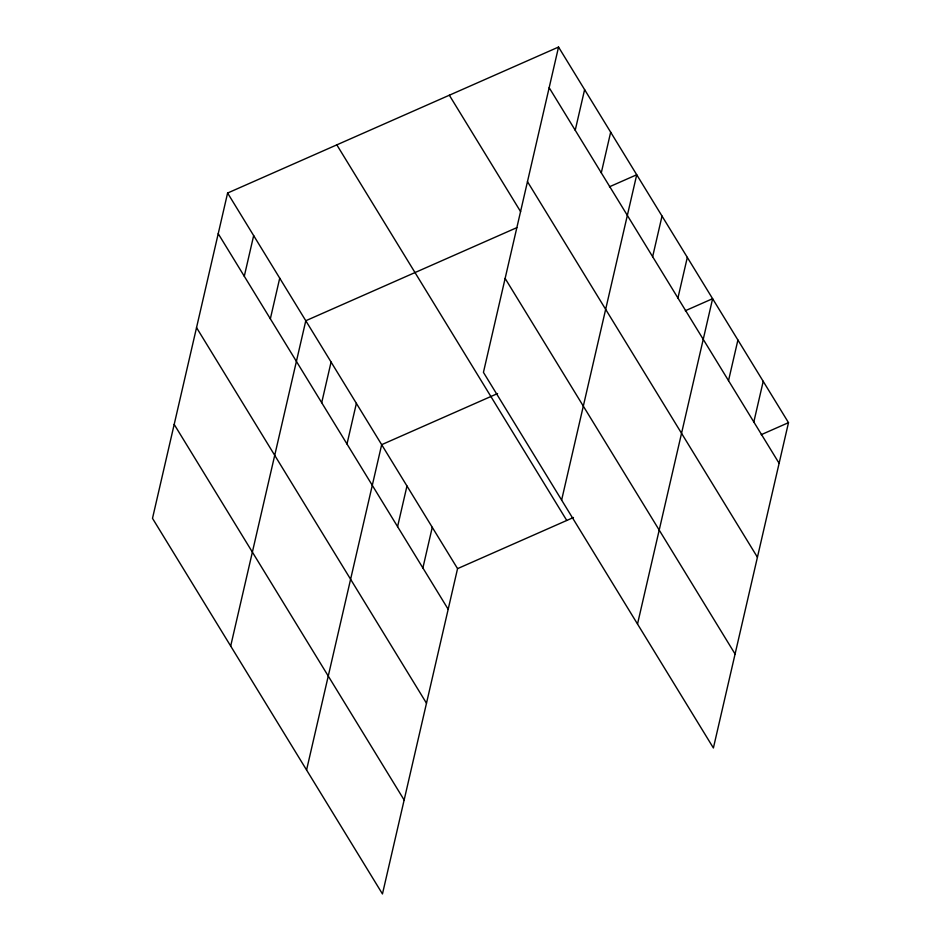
<?xml version="1.0" encoding="UTF-8"?>
<svg xmlns="http://www.w3.org/2000/svg" width="941" height="941" viewBox="0 0 941 941"><rect width="100%" height="100%" fill="white"/><g stroke="black" fill="none" stroke-linecap="round" stroke-linejoin="round"><path stroke-width="1.41" d="M227.604 193.034L152.501 518.35L382.458 893.95L457.561 568.635L227.604 193.034L558.542 47.05L788.499 422.65L713.396 747.966L483.439 372.365L558.542 47.05M244.284 276.242L253.67 235.603M270.349 318.811L279.724 278.171M230.686 646.055L305.79 320.74L516.809 227.651M321.704 402.701L331.079 362.05M346.994 444.011L356.38 403.371M306.566 769.997L381.67 444.681L497.577 393.561M397.584 526.642L406.971 486.003M422.885 567.964L432.26 527.325M575.222 130.258L584.608 89.618M601.287 172.826L610.674 132.187M561.624 500.071L636.728 174.755L609.427 186.8M652.642 256.717L662.029 216.065M677.932 298.026L687.318 257.387M637.516 624.012L712.619 298.697L685.307 310.742M728.522 380.658L737.909 340.019M753.823 421.98L763.21 381.328M457.561 568.635L573.469 517.503M761.198 434.695L788.499 422.65M549.168 87.689L779.113 463.29M527.478 181.637L757.423 557.237M449.339 95.229L520.62 211.666M505.129 278.418L735.086 654.019M336.819 144.855L566.764 520.455M218.218 233.674L448.175 609.274M196.54 327.621L426.485 703.221M174.191 424.403L404.136 800.003"/></g></svg>
